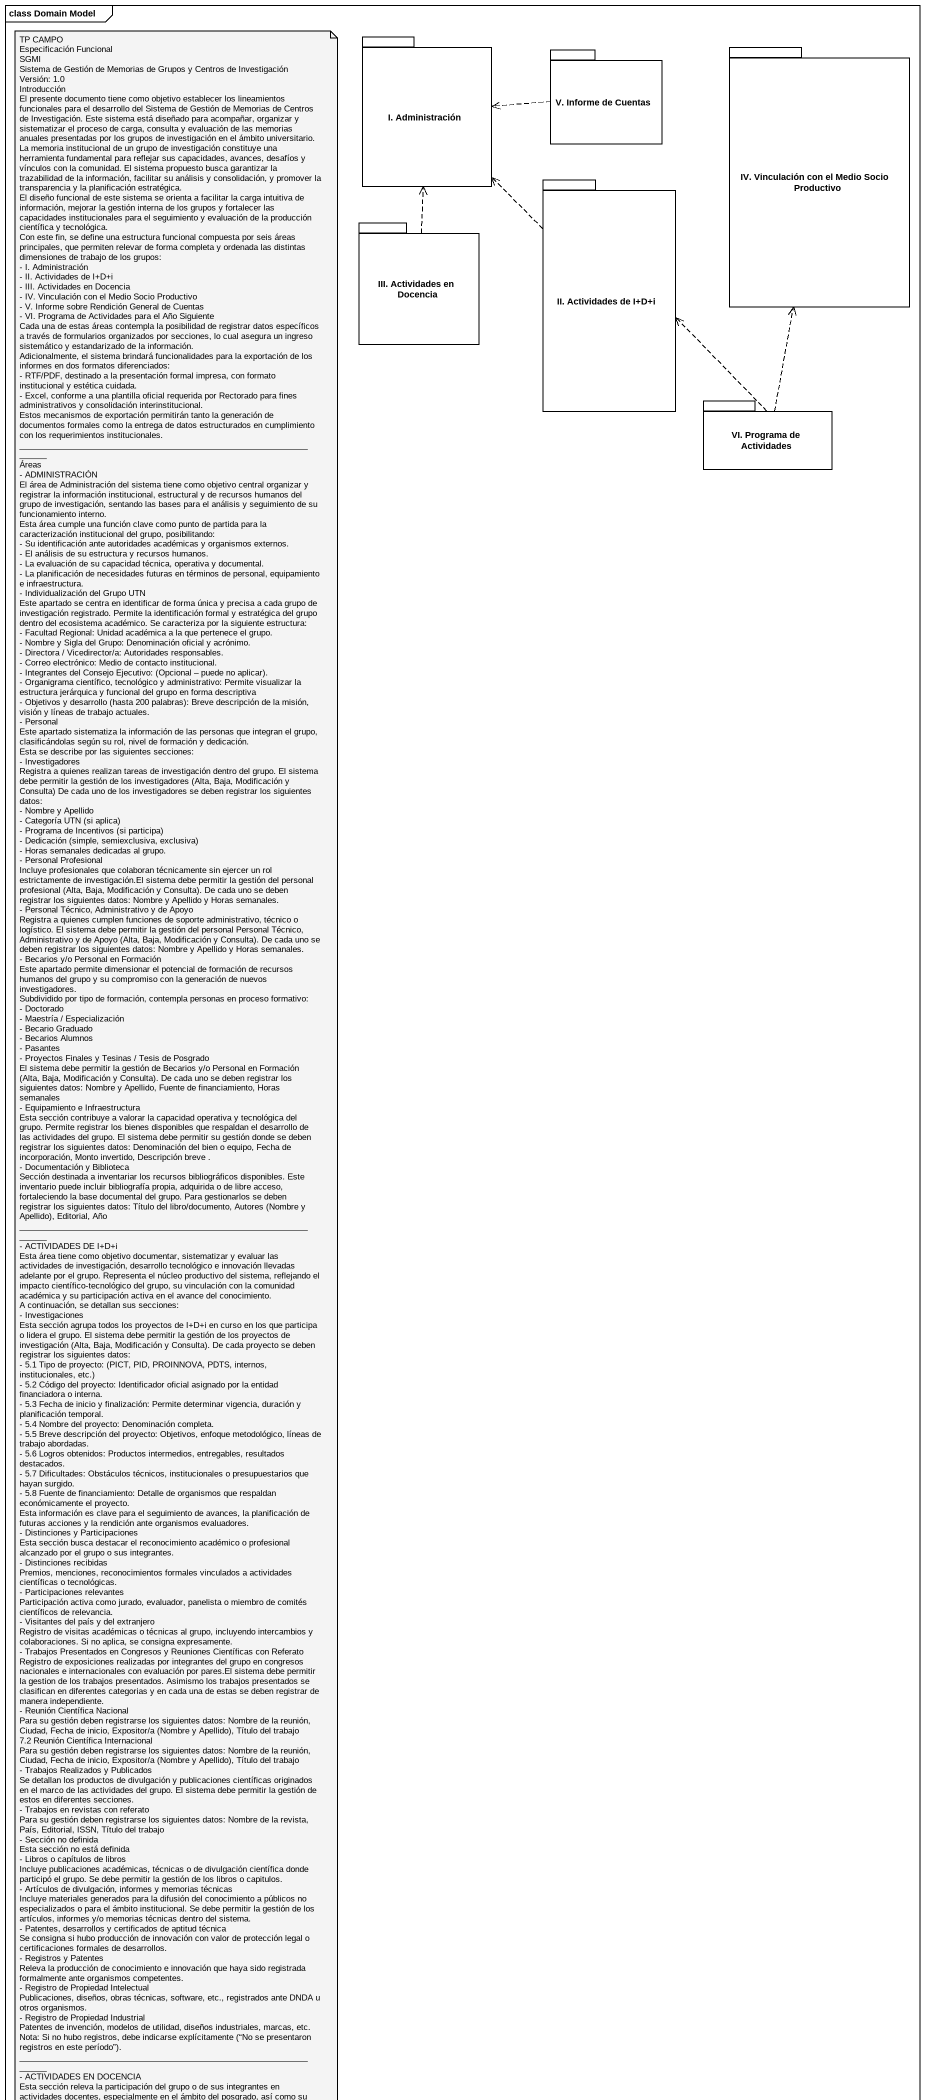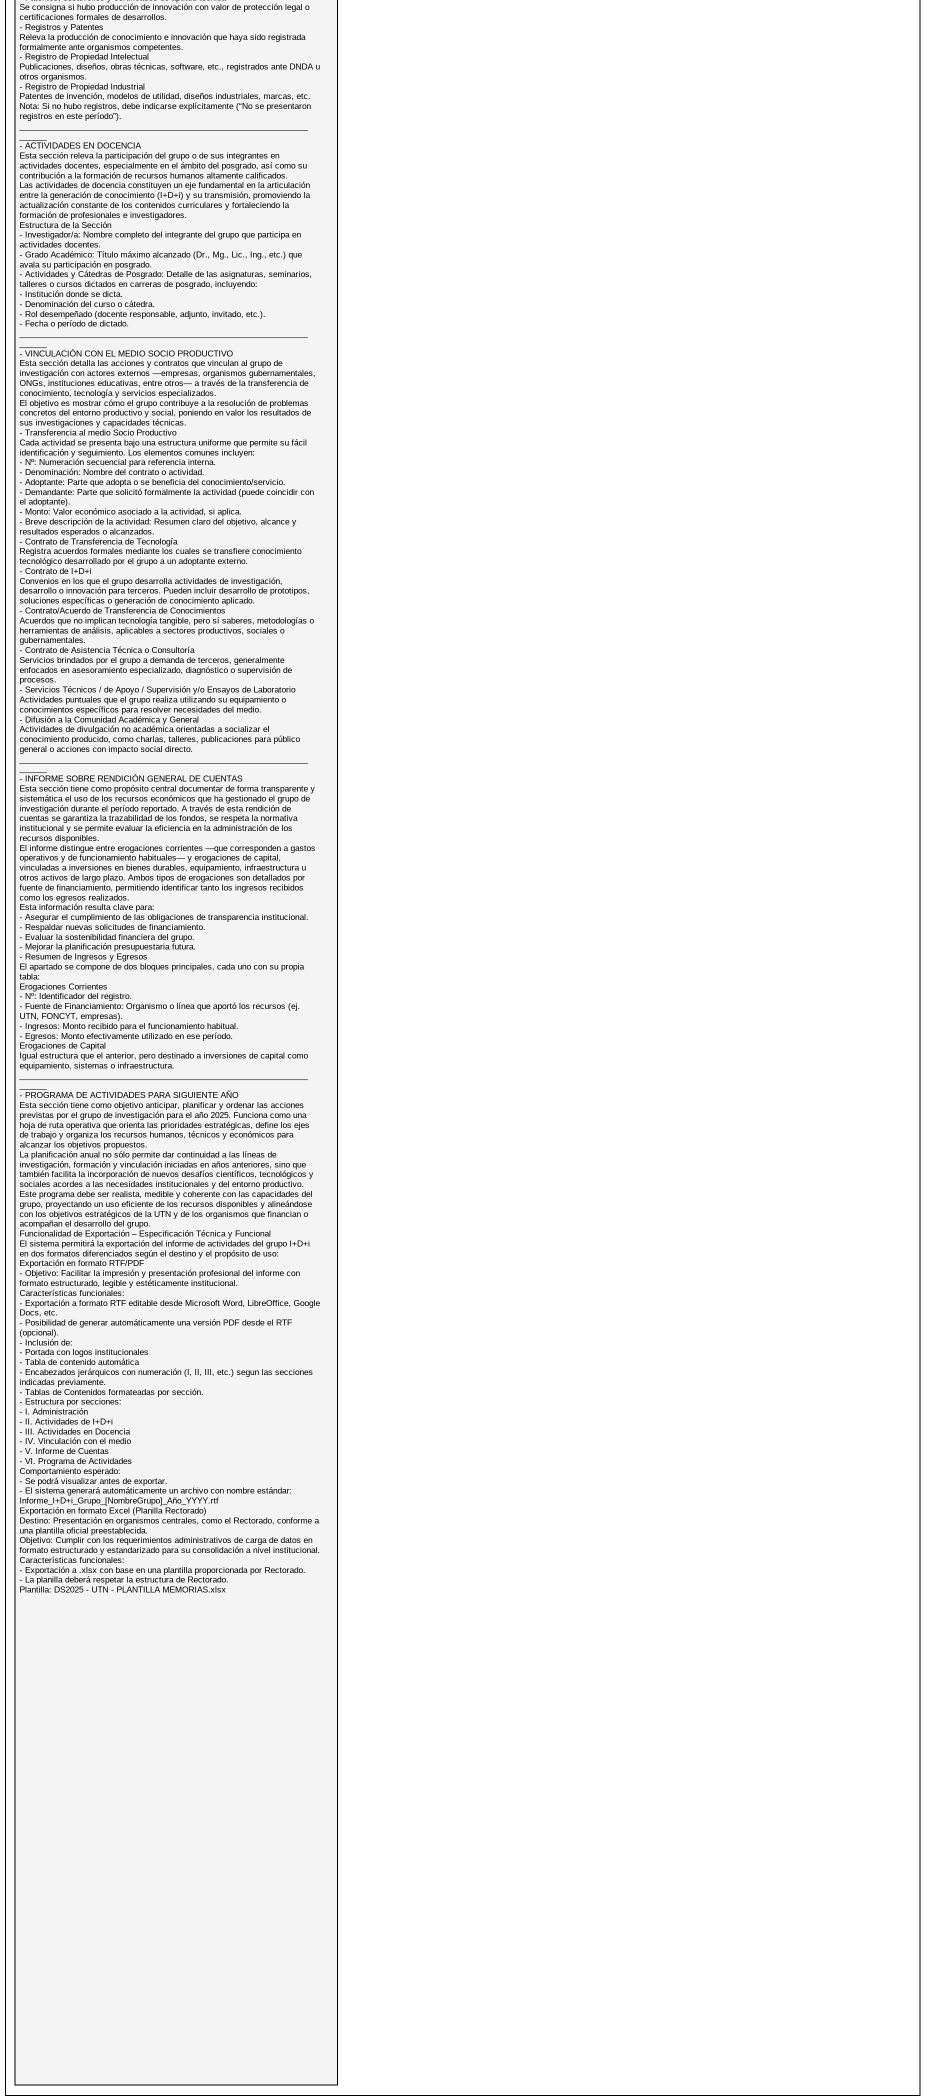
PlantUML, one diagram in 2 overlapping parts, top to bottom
@startuml
mainframe class Domain Model
package "I. Administración" as I_Administración {
}
package "V. Informe de Cuentas" as V_Informe_de_Cuentas {
}
package "IV. Vinculación con el Medio Socio Productivo" as IV_Vinculación_con_el_Medio {
}
package "II. Actividades de I+D+i" as II_Actividades_de_I_D_i {
}
package "III. Actividades en Docencia" as III_Actividades_en_Docencia {
}
package "VI. Programa de Actividades" as VI_Programa_de_Actividades {
}
V_Informe_de_Cuentas .left.> I_Administración
II_Actividades_de_I_D_i .up.> I_Administración
III_Actividades_en_Docencia .up.> I_Administración
VI_Programa_de_Actividades .up.> IV_Vinculación_con_el_Medio
VI_Programa_de_Actividades .up.> II_Actividades_de_I_D_i
note as N1
  TP CAMPO
  Especificación Funcional
  SGMI
  Sistema de Gestión de Memorias de Grupos y Centros de Investigación
  Versión: 1.0
  Introducción
  El presente documento tiene como objetivo establecer los lineamientos funcionales para el desarrollo del Sistema de Gestión de Memorias de Centros de Investigación. Este sistema está diseñado para acompañar, organizar y sistematizar el proceso de carga, consulta y evaluación de las memorias anuales presentadas por los grupos de investigación en el ámbito universitario.
  La memoria institucional de un grupo de investigación constituye una herramienta fundamental para reflejar sus capacidades, avances, desafíos y vínculos con la comunidad. El sistema propuesto busca garantizar la trazabilidad de la información, facilitar su análisis y consolidación, y promover la transparencia y la planificación estratégica.
  El diseño funcional de este sistema se orienta a facilitar la carga intuitiva de información, mejorar la gestión interna de los grupos y fortalecer las capacidades institucionales para el seguimiento y evaluación de la producción científica y tecnológica.
  Con este fin, se define una estructura funcional compuesta por seis áreas principales, que permiten relevar de forma completa y ordenada las distintas dimensiones de trabajo de los grupos:
  - I. Administración
  - II. Actividades de I+D+i
  - III. Actividades en Docencia
  - IV. Vinculación con el Medio Socio Productivo
  - V. Informe sobre Rendición General de Cuentas
  - VI. Programa de Actividades para el Año Siguiente
  Cada una de estas áreas contempla la posibilidad de registrar datos específicos a través de formularios organizados por secciones, lo cual asegura un ingreso sistemático y estandarizado de la información.
  Adicionalmente, el sistema brindará funcionalidades para la exportación de los informes en dos formatos diferenciados:
  - RTF/PDF, destinado a la presentación formal impresa, con formato institucional y estética cuidada.
  - Excel, conforme a una plantilla oficial requerida por Rectorado para fines administrativos y consolidación interinstitucional.
  Estos mecanismos de exportación permitirán tanto la generación de documentos formales como la entrega de datos estructurados en cumplimiento con los requerimientos institucionales.
  ~__~__~__~__~__~__~__~__~__~__~__~__~__~__~__~__~__~__~__~__~__~__~__~__~__~__~__~__~__~__~__~__~__~__~__
  Áreas
  - ADMINISTRACIÓN
  El área de Administración del sistema tiene como objetivo central organizar y registrar la información institucional, estructural y de recursos humanos del grupo de investigación, sentando las bases para el análisis y seguimiento de su funcionamiento interno.
  Esta área cumple una función clave como punto de partida para la caracterización institucional del grupo, posibilitando:
  - Su identificación ante autoridades académicas y organismos externos.
  - El análisis de su estructura y recursos humanos.
  - La evaluación de su capacidad técnica, operativa y documental.
  - La planificación de necesidades futuras en términos de personal, equipamiento e infraestructura.
  - Individualización del Grupo UTN
  Este apartado se centra en identificar de forma única y precisa a cada grupo de investigación registrado. Permite la identificación formal y estratégica del grupo dentro del ecosistema académico. Se caracteriza por la siguiente estructura:
  - Facultad Regional: Unidad académica a la que pertenece el grupo.
  - Nombre y Sigla del Grupo: Denominación oficial y acrónimo.
  - Directora / Vicedirector/a: Autoridades responsables.
  - Correo electrónico: Medio de contacto institucional.
  - Integrantes del Consejo Ejecutivo: (Opcional – puede no aplicar).
  - Organigrama científico, tecnológico y administrativo: Permite visualizar la estructura jerárquica y funcional del grupo en forma descriptiva
  - Objetivos y desarrollo (hasta 200 palabras): Breve descripción de la misión, visión y líneas de trabajo actuales.
  - Personal
  Este apartado sistematiza la información de las personas que integran el grupo, clasificándolas según su rol, nivel de formación y dedicación.
  Esta se describe por las siguientes secciones:
  - Investigadores
  Registra a quienes realizan tareas de investigación dentro del grupo. El sistema debe permitir la gestión de los investigadores (Alta, Baja, Modificación y Consulta) De cada uno de los investigadores se deben registrar los siguientes datos:
  - Nombre y Apellido
  - Categoría UTN (si aplica)
  - Programa de Incentivos (si participa)
  - Dedicación (simple, semiexclusiva, exclusiva)
  - Horas semanales dedicadas al grupo.
  - Personal Profesional
  Incluye profesionales que colaboran técnicamente sin ejercer un rol estrictamente de investigación.El sistema debe permitir la gestión del personal profesional (Alta, Baja, Modificación y Consulta). De cada uno se deben registrar los siguientes datos: Nombre y Apellido y Horas semanales.
  - Personal Técnico, Administrativo y de Apoyo
  Registra a quienes cumplen funciones de soporte administrativo, técnico o logístico. El sistema debe permitir la gestión del personal Personal Técnico, Administrativo y de Apoyo (Alta, Baja, Modificación y Consulta). De cada uno se deben registrar los siguientes datos: Nombre y Apellido y Horas semanales.
  - Becarios y/o Personal en Formación
  Este apartado permite dimensionar el potencial de formación de recursos humanos del grupo y su compromiso con la generación de nuevos investigadores.
  Subdividido por tipo de formación, contempla personas en proceso formativo:
  - Doctorado
  - Maestría / Especialización
  - Becario Graduado
  - Becarios Alumnos
  - Pasantes
  - Proyectos Finales y Tesinas / Tesis de Posgrado
  El sistema debe permitir la gestión de Becarios y/o Personal en Formación (Alta, Baja, Modificación y Consulta). De cada uno se deben registrar los siguientes datos: Nombre y Apellido, Fuente de financiamiento, Horas semanales
  - Equipamiento e Infraestructura
  Esta sección contribuye a valorar la capacidad operativa y tecnológica del grupo. Permite registrar los bienes disponibles que respaldan el desarrollo de las actividades del grupo. El sistema debe permitir su gestión donde se deben registrar los siguientes datos: Denominación del bien o equipo, Fecha de incorporación, Monto invertido, Descripción breve .
  - Documentación y Biblioteca
  Sección destinada a inventariar los recursos bibliográficos disponibles. Este inventario puede incluir bibliografía propia, adquirida o de libre acceso, fortaleciendo la base documental del grupo. Para gestionarlos se deben registrar los siguientes datos: Título del libro/documento, Autores (Nombre y Apellido), Editorial, Año
  ~__~__~__~__~__~__~__~__~__~__~__~__~__~__~__~__~__~__~__~__~__~__~__~__~__~__~__~__~__~__~__~__~__~__~__
  - ACTIVIDADES DE I+D+i
  Esta área tiene como objetivo documentar, sistematizar y evaluar las actividades de investigación, desarrollo tecnológico e innovación llevadas adelante por el grupo. Representa el núcleo productivo del sistema, reflejando el impacto científico-tecnológico del grupo, su vinculación con la comunidad académica y su participación activa en el avance del conocimiento.
  A continuación, se detallan sus secciones:
  - Investigaciones
  Esta sección agrupa todos los proyectos de I+D+i en curso en los que participa o lidera el grupo. El sistema debe permitir la gestión de los proyectos de investigación (Alta, Baja, Modificación y Consulta). De cada proyecto se deben registrar los siguientes datos:
  - 5.1 Tipo de proyecto: (PICT, PID, PROINNOVA, PDTS, internos, institucionales, etc.)
  - 5.2 Código del proyecto: Identificador oficial asignado por la entidad financiadora o interna.
  - 5.3 Fecha de inicio y finalización: Permite determinar vigencia, duración y planificación temporal.
  - 5.4 Nombre del proyecto: Denominación completa.
  - 5.5 Breve descripción del proyecto: Objetivos, enfoque metodológico, líneas de trabajo abordadas.
  - 5.6 Logros obtenidos: Productos intermedios, entregables, resultados destacados.
  - 5.7 Dificultades: Obstáculos técnicos, institucionales o presupuestarios que hayan surgido.
  - 5.8 Fuente de financiamiento: Detalle de organismos que respaldan económicamente el proyecto.
  Esta información es clave para el seguimiento de avances, la planificación de futuras acciones y la rendición ante organismos evaluadores.
  - Distinciones y Participaciones
  Esta sección busca destacar el reconocimiento académico o profesional alcanzado por el grupo o sus integrantes.
  - Distinciones recibidas
  Premios, menciones, reconocimientos formales vinculados a actividades científicas o tecnológicas.
  - Participaciones relevantes
  Participación activa como jurado, evaluador, panelista o miembro de comités científicos de relevancia.
  - Visitantes del país y del extranjero
  Registro de visitas académicas o técnicas al grupo, incluyendo intercambios y colaboraciones. Si no aplica, se consigna expresamente.
  - Trabajos Presentados en Congresos y Reuniones Científicas con Referato
  Registro de exposiciones realizadas por integrantes del grupo en congresos nacionales e internacionales con evaluación por pares.El sistema debe permitir la gestion de los trabajos presentados. Asimismo los trabajos presentados se clasifican en diferentes categorias y en cada una de estas se deben registrar de manera independiente.
  - Reunión Científica Nacional
  Para su gestión deben registrarse los siguientes datos: Nombre de la reunión, Ciudad, Fecha de inicio, Expositor/a (Nombre y Apellido), Título del trabajo
  7.2 Reunión Científica Internacional
  Para su gestión deben registrarse los siguientes datos: Nombre de la reunión, Ciudad, Fecha de inicio, Expositor/a (Nombre y Apellido), Título del trabajo
  - Trabajos Realizados y Publicados
  Se detallan los productos de divulgación y publicaciones científicas originados en el marco de las actividades del grupo. El sistema debe permitir la gestión de estos en diferentes secciones.
  - Trabajos en revistas con referato
  Para su gestión deben registrarse los siguientes datos: Nombre de la revista, País, Editorial, ISSN, Título del trabajo
  - Sección no definida
  Esta sección no está definida
  - Libros o capítulos de libros
  Incluye publicaciones académicas, técnicas o de divulgación científica donde participó el grupo. Se debe permitir la gestión de los libros o capitulos.
  - Artículos de divulgación, informes y memorias técnicas
  Incluye materiales generados para la difusión del conocimiento a públicos no especializados o para el ámbito institucional. Se debe permitir la gestión de los artículos, informes y/o memorias técnicas dentro del sistema.
  - Patentes, desarrollos y certificados de aptitud técnica
  Se consigna si hubo producción de innovación con valor de protección legal o certificaciones formales de desarrollos.
  - Registros y Patentes
  Releva la producción de conocimiento e innovación que haya sido registrada formalmente ante organismos competentes.
  - Registro de Propiedad Intelectual
  Publicaciones, diseños, obras técnicas, software, etc., registrados ante DNDA u otros organismos.
  - Registro de Propiedad Industrial
  Patentes de invención, modelos de utilidad, diseños industriales, marcas, etc.
  Nota: Si no hubo registros, debe indicarse explícitamente (“No se presentaron registros en este período”).
  ~__~__~__~__~__~__~__~__~__~__~__~__~__~__~__~__~__~__~__~__~__~__~__~__~__~__~__~__~__~__~__~__~__~__~__
  - ACTIVIDADES EN DOCENCIA
  Esta sección releva la participación del grupo o de sus integrantes en actividades docentes, especialmente en el ámbito del posgrado, así como su contribución a la formación de recursos humanos altamente calificados.
  Las actividades de docencia constituyen un eje fundamental en la articulación entre la generación de conocimiento (I+D+i) y su transmisión, promoviendo la actualización constante de los contenidos curriculares y fortaleciendo la formación de profesionales e investigadores.
  Estructura de la Sección
  - Investigador/a: Nombre completo del integrante del grupo que participa en actividades docentes.
  - Grado Académico: Título máximo alcanzado (Dr., Mg., Lic., Ing., etc.) que avala su participación en posgrado.
  - Actividades y Cátedras de Posgrado: Detalle de las asignaturas, seminarios, talleres o cursos dictados en carreras de posgrado, incluyendo:
  - Institución donde se dicta.
  - Denominación del curso o cátedra.
  - Rol desempeñado (docente responsable, adjunto, invitado, etc.).
  - Fecha o período de dictado.
  ~__~__~__~__~__~__~__~__~__~__~__~__~__~__~__~__~__~__~__~__~__~__~__~__~__~__~__~__~__~__~__~__~__~__~__
  - VINCULACIÓN CON EL MEDIO SOCIO PRODUCTIVO
  Esta sección detalla las acciones y contratos que vinculan al grupo de investigación con actores externos —empresas, organismos gubernamentales, ONGs, instituciones educativas, entre otros— a través de la transferencia de conocimiento, tecnología y servicios especializados.
  El objetivo es mostrar cómo el grupo contribuye a la resolución de problemas concretos del entorno productivo y social, poniendo en valor los resultados de sus investigaciones y capacidades técnicas.
  - Transferencia al medio Socio Productivo
  Cada actividad se presenta bajo una estructura uniforme que permite su fácil identificación y seguimiento. Los elementos comunes incluyen:
  - Nº: Numeración secuencial para referencia interna.
  - Denominación: Nombre del contrato o actividad.
  - Adoptante: Parte que adopta o se beneficia del conocimiento/servicio.
  - Demandante: Parte que solicitó formalmente la actividad (puede coincidir con el adoptante).
  - Monto: Valor económico asociado a la actividad, si aplica.
  - Breve descripción de la actividad: Resumen claro del objetivo, alcance y resultados esperados o alcanzados.
  - Contrato de Transferencia de Tecnología
  Registra acuerdos formales mediante los cuales se transfiere conocimiento tecnológico desarrollado por el grupo a un adoptante externo.
  - Contrato de I+D+i
  Convenios en los que el grupo desarrolla actividades de investigación, desarrollo o innovación para terceros. Pueden incluir desarrollo de prototipos, soluciones específicas o generación de conocimiento aplicado.
  - Contrato/Acuerdo de Transferencia de Conocimientos
  Acuerdos que no implican tecnología tangible, pero sí saberes, metodologías o herramientas de análisis, aplicables a sectores productivos, sociales o gubernamentales.
  - Contrato de Asistencia Técnica o Consultoría
  Servicios brindados por el grupo a demanda de terceros, generalmente enfocados en asesoramiento especializado, diagnóstico o supervisión de procesos.
  - Servicios Técnicos / de Apoyo / Supervisión y/o Ensayos de Laboratorio
  Actividades puntuales que el grupo realiza utilizando su equipamiento o conocimientos específicos para resolver necesidades del medio.
  - Difusión a la Comunidad Académica y General
  Actividades de divulgación no académica orientadas a socializar el conocimiento producido, como charlas, talleres, publicaciones para público general o acciones con impacto social directo.
  ~__~__~__~__~__~__~__~__~__~__~__~__~__~__~__~__~__~__~__~__~__~__~__~__~__~__~__~__~__~__~__~__~__~__~__
  - INFORME SOBRE RENDICIÓN GENERAL DE CUENTAS
  Esta sección tiene como propósito central documentar de forma transparente y sistemática el uso de los recursos económicos que ha gestionado el grupo de investigación durante el período reportado. A través de esta rendición de cuentas se garantiza la trazabilidad de los fondos, se respeta la normativa institucional y se permite evaluar la eficiencia en la administración de los recursos disponibles.
  El informe distingue entre erogaciones corrientes —que corresponden a gastos operativos y de funcionamiento habituales— y erogaciones de capital, vinculadas a inversiones en bienes durables, equipamiento, infraestructura u otros activos de largo plazo. Ambos tipos de erogaciones son detallados por fuente de financiamiento, permitiendo identificar tanto los ingresos recibidos como los egresos realizados.
  Esta información resulta clave para:
  - Asegurar el cumplimiento de las obligaciones de transparencia institucional.
  - Respaldar nuevas solicitudes de financiamiento.
  - Evaluar la sostenibilidad financiera del grupo.
  - Mejorar la planificación presupuestaria futura.
  - Resumen de Ingresos y Egresos
  El apartado se compone de dos bloques principales, cada uno con su propia tabla:
  Erogaciones Corrientes
  - Nº: Identificador del registro.
  - Fuente de Financiamiento: Organismo o línea que aportó los recursos (ej. UTN, FONCYT, empresas).
  - Ingresos: Monto recibido para el funcionamiento habitual.
  - Egresos: Monto efectivamente utilizado en ese período.
  Erogaciones de Capital
  Igual estructura que el anterior, pero destinado a inversiones de capital como equipamiento, sistemas o infraestructura.
  ~__~__~__~__~__~__~__~__~__~__~__~__~__~__~__~__~__~__~__~__~__~__~__~__~__~__~__~__~__~__~__~__~__~__~__
  - PROGRAMA DE ACTIVIDADES PARA SIGUIENTE AÑO
  Esta sección tiene como objetivo anticipar, planificar y ordenar las acciones previstas por el grupo de investigación para el año 2025. Funciona como una hoja de ruta operativa que orienta las prioridades estratégicas, define los ejes de trabajo y organiza los recursos humanos, técnicos y económicos para alcanzar los objetivos propuestos.
  La planificación anual no sólo permite dar continuidad a las líneas de investigación, formación y vinculación iniciadas en años anteriores, sino que también facilita la incorporación de nuevos desafíos científicos, tecnológicos y sociales acordes a las necesidades institucionales y del entorno productivo.
  Este programa debe ser realista, medible y coherente con las capacidades del grupo, proyectando un uso eficiente de los recursos disponibles y alineándose con los objetivos estratégicos de la UTN y de los organismos que financian o acompañan el desarrollo del grupo.
  Funcionalidad de Exportación – Especificación Técnica y Funcional
  El sistema permitirá la exportación del informe de actividades del grupo I+D+i en dos formatos diferenciados según el destino y el propósito de uso:
  Exportación en formato RTF/PDF
  - Objetivo: Facilitar la impresión y presentación profesional del informe con formato estructurado, legible y estéticamente institucional.
  Características funcionales:
  - Exportación a formato RTF editable desde Microsoft Word, LibreOffice, Google Docs, etc.
  - Posibilidad de generar automáticamente una versión PDF desde el RTF (opcional).
  - Inclusión de:
  - Portada con logos institucionales
  - Tabla de contenido automática
  - Encabezados jerárquicos con numeración (I, II, III, etc.) segun las secciones indicadas previamente.
  - Tablas de Contenidos formateadas por sección.
  - Estructura por secciones:
  - I. Administración
  - II. Actividades de I+D+i
  - III. Actividades en Docencia
  - IV. Vinculación con el medio
  - V. Informe de Cuentas
  - VI. Programa de Actividades
  Comportamiento esperado:
  - Se podrá visualizar antes de exportar.
  - El sistema generará automáticamente un archivo con nombre estándar:
  Informe_I+D+i_Grupo_[NombreGrupo]_Año_YYYY.rtf
  Exportación en formato Excel (Planilla Rectorado)
  Destino: Presentación en organismos centrales, como el Rectorado, conforme a una plantilla oficial preestablecida.
  Objetivo: Cumplir con los requerimientos administrativos de carga de datos en formato estructurado y estandarizado para su consolidación a nivel institucional.
  Características funcionales:
  - Exportación a .xlsx con base en una plantilla proporcionada por Rectorado.
  - La planilla deberá respetar la estructura de Rectorado.
  Plantilla: DS2025 - UTN - PLANTILLA MEMORIAS.xlsx
end note
@enduml
